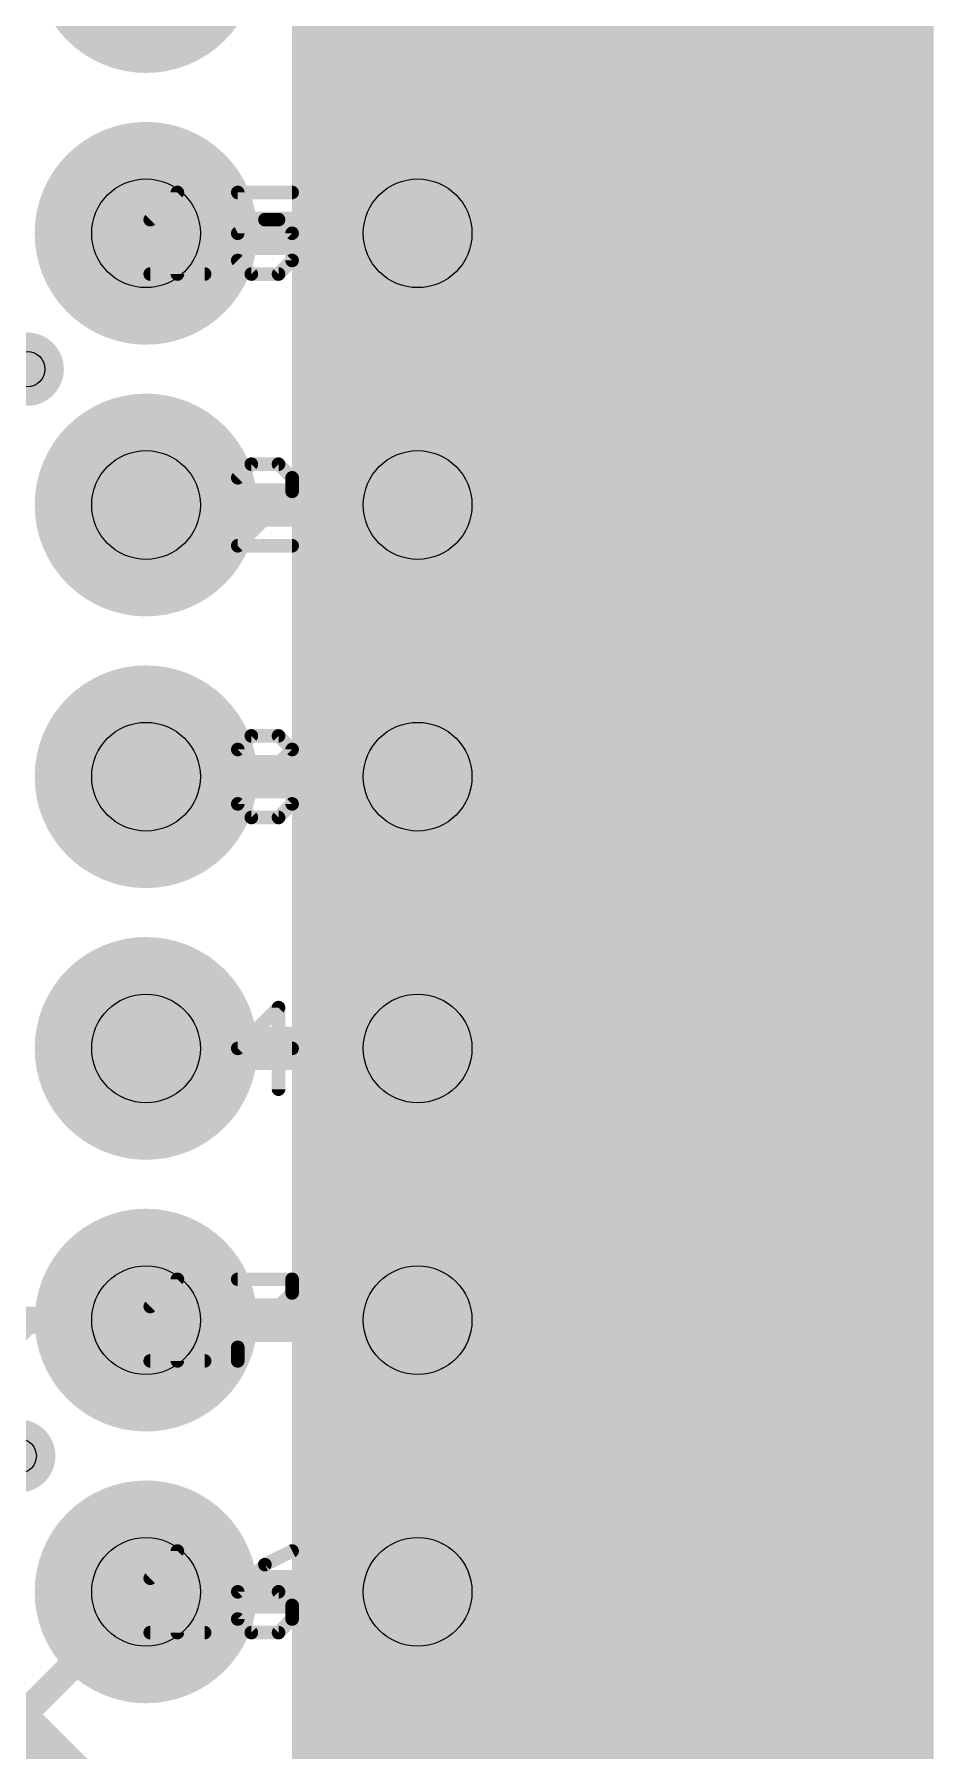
# Model space of a CAD drawing. Extents: x -44 to 63, y -21 to 59.
# Drawn here: x 20.55 to 28.96, y 12.49 to 28.53 of the extents above; entities that cross this region are included whole.
import ezdxf

# ---------------------------------------------------------------- set-up
doc = ezdxf.new("R2010")
doc.units = 0
for name, color, linetype in [('1', 12, 'CONTINUOUS'), ('16', 132, 'CONTINUOUS'), ('17', 110, 'CONTINUOUS'), ('18', 110, 'CONTINUOUS'), ('20', 53, 'CONTINUOUS'), ('29', 253, 'CONTINUOUS'), ('30', 253, 'CONTINUOUS'), ('44', 253, 'CONTINUOUS'), ('48', 253, 'CONTINUOUS'), ('51', 53, 'CONTINUOUS')]:
    doc.layers.add(name, color=color, linetype=linetype)

# ---------------------------------------------------------------- blocks, each defined once
blk = doc.blocks.new('ROUNDP')
at = {"const_width": 0.5}
blk.add_lwpolyline([(0, -0.25, 1), (0, 0.25, 1), (0, -0.25)], format="xyb", dxfattribs=at)
blk = doc.blocks.new('RECT')
blk.add_solid([(-0.5, -0.5), (0.5, -0.5), (-0.5, 0.5), (0.5, 0.5)])
blk = doc.blocks.new('ROUNDV')
at = {"const_width": 0.5}
blk.add_lwpolyline([(0, -0.25, 1), (0, 0.25, 1), (0, -0.25)], format="xyb", dxfattribs=at)

msp = doc.modelspace()

# ---------------------------------------------------------------- linework, layer by layer
at = {"layer": '1'}
for points, const_width in [([(25.4, 0), (25.4, 50.8)], 0.254), ([(21.59, 11.43), (19.5263, 13.4938)], 0.6096)]:
    msp.add_lwpolyline(points, dxfattribs=dict(at, const_width=const_width))
at = {"layer": '16'}
for points, const_width in [([(25.4, 50.8), (25.4, 0)], 0.254), ([(21.59, 26.67), (24.13, 26.67)], 0.4064), ([(24.13, 24.13), (21.59, 24.13)], 0.4064), ([(24.13, 21.59), (21.59, 21.59)], 0.4064), ([(24.13, 19.05), (21.59, 19.05)], 0.4064), ([(24.13, 16.51), (21.59, 16.51)], 0.4064), ([(20.4788, 16.51), (19.5263, 15.5575)], 0.254), ([(21.59, 16.51), (20.4788, 16.51)], 0.254), ([(24.13, 13.97), (21.59, 13.97)], 0.4064), ([(21.59, 13.97), (11.43, 3.81)], 0.254)]:
    msp.add_lwpolyline(points, dxfattribs=dict(at, const_width=const_width))
for points, const_width in [([(21.59, 26.7716, 1), (21.59, 26.5684)], 0.2032), ([(24.13, 26.5684, 1), (24.13, 26.7716)], 0.2032), ([(21.59, 24.2316, 1), (21.59, 24.0284)], 0.2032), ([(24.13, 24.0284, 1), (24.13, 24.2316)], 0.2032), ([(21.59, 21.6916, 1), (21.59, 21.4884)], 0.2032), ([(24.13, 21.4884, 1), (24.13, 21.6916)], 0.2032), ([(21.59, 19.1516, 1), (21.59, 18.9484)], 0.2032), ([(24.13, 18.9484, 1), (24.13, 19.1516)], 0.2032), ([(21.59, 16.6116, 1), (21.59, 16.4084)], 0.2032), ([(24.13, 16.4084, 1), (24.13, 16.6116)], 0.2032), ([(20.5237, 16.4651, 1), (20.4338, 16.5549)], 0.127), ([(21.59, 16.4465, 1), (21.59, 16.5735)], 0.127), ([(21.59, 14.0716, 1), (21.59, 13.8684)], 0.2032), ([(24.13, 13.8684, 1), (24.13, 14.0716)], 0.2032), ([(21.6349, 13.9251, 1), (21.5451, 14.0149)], 0.127)]:
    msp.add_lwpolyline(points, format="xyb", dxfattribs=dict(at, const_width=const_width))
at = {"layer": '20', "const_width": 0.2032}
msp.add_lwpolyline([(25.4, 0), (25.4, 50.8)], dxfattribs=at)
at = {"layer": '44'}
for centre, radius in [((21.59, 26.67), 0.508), ((24.13, 26.67), 0.508), ((20.4788, 25.4), 0.1651), ((21.59, 24.13), 0.508), ((24.13, 24.13), 0.508), ((21.59, 21.59), 0.508), ((24.13, 21.59), 0.508), ((21.59, 19.05), 0.508), ((24.13, 19.05), 0.508), ((21.59, 16.51), 0.508), ((24.13, 16.51), 0.508), ((20.3994, 15.24), 0.1651), ((21.59, 13.97), 0.508), ((24.13, 13.97), 0.508)]:
    msp.add_circle(centre, radius, dxfattribs=at)
at = {"layer": '48', "const_width": 6}
msp.add_lwpolyline([(25.9556, 47.7838), (25.9556, -1.7463)], dxfattribs=at)
at = {"layer": '51'}
for points, const_width in [([(25.4, 51.435), (25.4, 0)], 0.2032), ([(21.6292, 26.7974), (21.8835, 27.0517)], 0.127), ([(21.8835, 27.0517), (21.8835, 26.289)], 0.127), ([(22.9563, 27.0517), (22.4478, 27.0517)], 0.127), ([(22.4478, 27.0517), (22.4478, 26.6703)], 0.127), ([(22.4478, 26.6703), (22.702, 26.7974)], 0.127), ([(22.702, 26.7974), (22.8291, 26.7974)], 0.127), ([(22.8291, 26.7974), (22.9563, 26.6703)], 0.127), ([(22.9563, 26.6703), (22.9563, 26.4161)], 0.127), ([(22.5749, 26.289), (22.4478, 26.4161)], 0.127), ([(22.9563, 26.4161), (22.8291, 26.289)], 0.127), ([(21.6292, 26.289), (22.1377, 26.289)], 0.127), ([(22.8291, 26.289), (22.5749, 26.289)], 0.127), ([(22.5749, 24.5116), (22.4478, 24.3845)], 0.127), ([(22.8291, 24.5116), (22.5749, 24.5116)], 0.127), ([(22.9563, 24.3845), (22.8291, 24.5116)], 0.127), ([(22.9563, 24.2574), (22.9563, 24.3845)], 0.127), ([(22.4478, 23.749), (22.9563, 24.2574)], 0.127), ([(22.9563, 23.749), (22.4478, 23.749)], 0.127), ([(22.4478, 21.8445), (22.5749, 21.9717)], 0.127), ([(22.5749, 21.9717), (22.8291, 21.9717)], 0.127), ([(22.8291, 21.9717), (22.9563, 21.8445)], 0.127), ([(22.4478, 21.3361), (22.4478, 21.8445)], 0.127), ([(22.4478, 21.3361), (22.9563, 21.8445)], 0.127), ([(22.9563, 21.8445), (22.9563, 21.3361)], 0.127), ([(22.5749, 21.209), (22.4478, 21.3361)], 0.127), ([(22.9563, 21.3361), (22.8291, 21.209)], 0.127), ([(22.8291, 21.209), (22.5749, 21.209)], 0.127), ([(22.8291, 19.4317), (22.4478, 19.0503)], 0.127), ([(22.8291, 18.669), (22.8291, 19.4317)], 0.127), ([(22.4478, 19.0503), (22.9563, 19.0503)], 0.127), ([(21.6292, 16.6374), (21.8835, 16.8917)], 0.127), ([(21.8835, 16.8917), (21.8835, 16.129)], 0.127), ([(22.4478, 16.8917), (22.9563, 16.8917)], 0.127), ([(22.9563, 16.8917), (22.9563, 16.7645)], 0.127), ([(22.9563, 16.7645), (22.4478, 16.2561)], 0.127), ([(22.4478, 16.2561), (22.4478, 16.129)], 0.127), ([(21.6292, 16.129), (22.1377, 16.129)], 0.127), ([(21.6292, 14.0974), (21.8835, 14.3517)], 0.127), ([(21.8835, 14.3517), (21.8835, 13.589)], 0.127), ([(22.702, 14.2245), (22.4478, 13.9703)], 0.127), ([(22.9563, 14.3517), (22.702, 14.2245)], 0.127), ([(22.4478, 13.9703), (22.4478, 13.7161)], 0.127), ([(22.8291, 13.9703), (22.4478, 13.9703)], 0.127), ([(22.9563, 13.8432), (22.8291, 13.9703)], 0.127), ([(22.9563, 13.7161), (22.9563, 13.8432)], 0.127), ([(21.6292, 13.589), (22.1377, 13.589)], 0.127), ([(22.4478, 13.7161), (22.5749, 13.589)], 0.127), ([(22.5749, 13.589), (22.8291, 13.589)], 0.127), ([(22.8291, 13.589), (22.9563, 13.7161)], 0.127)]:
    msp.add_lwpolyline(points, dxfattribs=dict(at, const_width=const_width))
at = {"layer": '51', "const_width": 0.0635}
for points in [[(21.9152, 27.0517, 1), (21.8517, 27.0517)], [(21.9059, 27.0292, 1), (21.861, 27.0741)], [(22.4478, 27.0834, 1), (22.4478, 27.0199)], [(22.4796, 27.0517, 1), (22.4161, 27.0517)], [(22.9563, 27.0199, 1), (22.9563, 27.0834)], [(21.6068, 26.8199, 1), (21.6517, 26.775)], [(22.702, 26.8292, 1), (22.702, 26.7657)], [(22.7162, 26.769, 1), (22.6878, 26.8258)], [(22.8516, 26.8199, 1), (22.8067, 26.775)], [(22.8291, 26.7657, 1), (22.8291, 26.8292)], [(22.4336, 26.6987, 1), (22.462, 26.6419)], [(22.4161, 26.6703, 1), (22.4796, 26.6703)], [(22.988, 26.6703, 1), (22.9245, 26.6703)], [(22.9338, 26.6479, 1), (22.9787, 26.6928)], [(22.4703, 26.4386, 1), (22.4254, 26.3937)], [(22.9787, 26.3937, 1), (22.9338, 26.4386)], [(21.6292, 26.3208, 1), (21.6292, 26.2573)], [(21.8517, 26.289, 1), (21.9152, 26.289)], [(22.1377, 26.2573, 1), (22.1377, 26.3208)], [(22.5749, 26.3208, 1), (22.5749, 26.2573)], [(22.5525, 26.2665, 1), (22.5974, 26.3115)], [(22.8067, 26.3115, 1), (22.8516, 26.2665)], [(22.8291, 26.2573, 1), (22.8291, 26.3208)], [(22.9245, 26.4161, 1), (22.988, 26.4161)], [(22.5749, 24.5434, 1), (22.5749, 24.4799)], [(22.5974, 24.4892, 1), (22.5525, 24.5341)], [(22.8516, 24.5341, 1), (22.8067, 24.4892)], [(22.8291, 24.4799, 1), (22.8291, 24.5434)], [(22.4254, 24.407, 1), (22.4703, 24.3621)], [(22.988, 24.3845, 1), (22.9245, 24.3845)], [(22.9338, 24.3621, 1), (22.9787, 24.407)], [(22.9245, 24.2574, 1), (22.988, 24.2574)], [(22.9787, 24.235, 1), (22.9338, 24.2799)], [(22.4478, 23.7808, 1), (22.4478, 23.7173)], [(22.4254, 23.7715, 1), (22.4703, 23.7265)], [(22.9563, 23.7173, 1), (22.9563, 23.7808)], [(22.5749, 22.0034, 1), (22.5749, 21.9399)], [(22.5974, 21.9492, 1), (22.5525, 21.9941)], [(22.8516, 21.9941, 1), (22.8067, 21.9492)], [(22.8291, 21.9399, 1), (22.8291, 22.0034)], [(22.4796, 21.8445, 1), (22.4161, 21.8445)], [(22.4254, 21.867, 1), (22.4703, 21.8221)], [(22.988, 21.8445, 1), (22.9245, 21.8445)], [(22.9787, 21.8221, 1), (22.9338, 21.867)], [(22.9338, 21.8221, 1), (22.9787, 21.867)], [(22.4703, 21.3586, 1), (22.4254, 21.3137)], [(22.4254, 21.3586, 1), (22.4703, 21.3137)], [(22.4161, 21.3361, 1), (22.4796, 21.3361)], [(22.9245, 21.3361, 1), (22.988, 21.3361)], [(22.9787, 21.3137, 1), (22.9338, 21.3586)], [(22.5749, 21.2407, 1), (22.5749, 21.1773)], [(22.5525, 21.1865, 1), (22.5974, 21.2315)], [(22.8067, 21.2315, 1), (22.8516, 21.1865)], [(22.8291, 21.1773, 1), (22.8291, 21.2407)], [(22.8609, 19.4317, 1), (22.7974, 19.4317)], [(22.8516, 19.4092, 1), (22.8067, 19.4541)], [(22.4478, 19.0821, 1), (22.4478, 19.0186)], [(22.4254, 19.0728, 1), (22.4703, 19.0279)], [(22.9563, 19.0186, 1), (22.9563, 19.0821)], [(22.7974, 18.669, 1), (22.8609, 18.669)], [(21.9152, 16.8917, 1), (21.8517, 16.8917)], [(21.9059, 16.8692, 1), (21.861, 16.9141)], [(22.4478, 16.9234, 1), (22.4478, 16.8599)], [(22.988, 16.8917, 1), (22.9245, 16.8917)], [(22.9563, 16.8599, 1), (22.9563, 16.9234)], [(21.6068, 16.6599, 1), (21.6517, 16.615)], [(22.9245, 16.7645, 1), (22.988, 16.7645)], [(22.9787, 16.7421, 1), (22.9338, 16.787)], [(22.4796, 16.2561, 1), (22.4161, 16.2561)], [(22.4254, 16.2786, 1), (22.4703, 16.2337)], [(21.6292, 16.1608, 1), (21.6292, 16.0973)], [(21.8517, 16.129, 1), (21.9152, 16.129)], [(22.1377, 16.0973, 1), (22.1377, 16.1608)], [(22.4161, 16.129, 1), (22.4796, 16.129)], [(21.9152, 14.3517, 1), (21.8517, 14.3517)], [(21.9059, 14.3292, 1), (21.861, 14.3741)], [(22.6878, 14.2529, 1), (22.7162, 14.1961)], [(22.7245, 14.2021, 1), (22.6796, 14.247)], [(22.9705, 14.3233, 1), (22.9421, 14.38)], [(21.6068, 14.1199, 1), (21.6517, 14.075)], [(22.4478, 14.0021, 1), (22.4478, 13.9386)], [(22.4796, 13.9703, 1), (22.4161, 13.9703)], [(22.4254, 13.9928, 1), (22.4703, 13.9479)], [(22.8516, 13.9928, 1), (22.8067, 13.9479)], [(22.8291, 13.9386, 1), (22.8291, 14.0021)], [(22.988, 13.8432, 1), (22.9245, 13.8432)], [(22.9338, 13.8208, 1), (22.9787, 13.8657)], [(21.6292, 13.6208, 1), (21.6292, 13.5572)], [(22.1377, 13.5572, 1), (22.1377, 13.6208)], [(22.4703, 13.7386, 1), (22.4254, 13.6937)], [(22.4161, 13.7161, 1), (22.4796, 13.7161)], [(22.5749, 13.6208, 1), (22.5749, 13.5572)], [(22.5525, 13.5665, 1), (22.5974, 13.6115)], [(22.8067, 13.6115, 1), (22.8516, 13.5665)], [(22.8291, 13.5572, 1), (22.8291, 13.6208)], [(22.9245, 13.7161, 1), (22.988, 13.7161)], [(22.9787, 13.6937, 1), (22.9338, 13.7386)], [(21.8517, 13.589, 1), (21.9152, 13.589)]]:
    msp.add_lwpolyline(points, format="xyb", dxfattribs=at)

# ---------------------------------------------------------------- block references
at = {"layer": '17', "xscale": 1.8796, "yscale": 1.8796}
for p in [(21.59, 29.21), (21.59, 29.21), (21.59, 26.67), (21.59, 26.67), (21.59, 24.13), (21.59, 24.13), (21.59, 21.59), (21.59, 21.59), (21.59, 19.05), (21.59, 19.05), (21.59, 16.51), (21.59, 16.51), (21.59, 13.97), (21.59, 13.97)]:
    msp.add_blockref('ROUNDP', p, dxfattribs=at)
at = {"layer": '17', "xscale": 1.8796, "yscale": 1.8796, "rotation": 180}
for p in [(24.13, 29.21), (24.13, 29.21), (24.13, 26.67), (24.13, 26.67), (24.13, 24.13), (24.13, 24.13), (24.13, 21.59), (24.13, 21.59), (24.13, 19.05), (24.13, 19.05), (24.13, 16.51), (24.13, 16.51), (24.13, 13.97), (24.13, 13.97)]:
    msp.add_blockref('ROUNDP', p, dxfattribs=at)
at = {"layer": '18', "xscale": 0.6858, "yscale": 0.6858}
for p in [(20.4788, 25.4), (20.4788, 25.4), (20.3994, 15.24), (20.3994, 15.24)]:
    msp.add_blockref('ROUNDV', p, dxfattribs=at)
at = {"layer": '29', "xscale": 2.0828, "yscale": 2.0828}
for p in [(21.59, 29.21), (21.59, 26.67), (21.59, 24.13), (21.59, 21.59), (21.59, 19.05), (21.59, 16.51), (21.59, 13.97)]:
    msp.add_blockref('ROUNDP', p, dxfattribs=at)
at = {"layer": '29', "xscale": 2.0828, "yscale": 2.0828, "rotation": 180}
for p in [(24.13, 29.21), (24.13, 26.67), (24.13, 24.13), (24.13, 21.59), (24.13, 19.05), (24.13, 16.51), (24.13, 13.97)]:
    msp.add_blockref('ROUNDP', p, dxfattribs=at)
at = {"layer": '30', "xscale": 2.0828, "yscale": 2.0828}
for p in [(21.59, 29.21), (21.59, 26.67), (21.59, 24.13), (21.59, 21.59), (21.59, 19.05), (21.59, 16.51), (21.59, 13.97)]:
    msp.add_blockref('ROUNDP', p, dxfattribs=at)
at = {"layer": '30', "xscale": 2.0828, "yscale": 2.0828, "rotation": 180}
for p in [(24.13, 29.21), (24.13, 26.67), (24.13, 24.13), (24.13, 21.59), (24.13, 19.05), (24.13, 16.51), (24.13, 13.97)]:
    msp.add_blockref('ROUNDP', p, dxfattribs=at)
at = {"layer": '51', "xscale": 0.508, "yscale": 0.508, "rotation": 270}
for p in [(21.59, 26.67), (21.59, 24.13), (21.59, 21.59), (21.59, 19.05), (21.59, 16.51), (21.59, 13.97)]:
    msp.add_blockref('RECT', p, dxfattribs=at)

doc.saveas('drawing.dxf')
